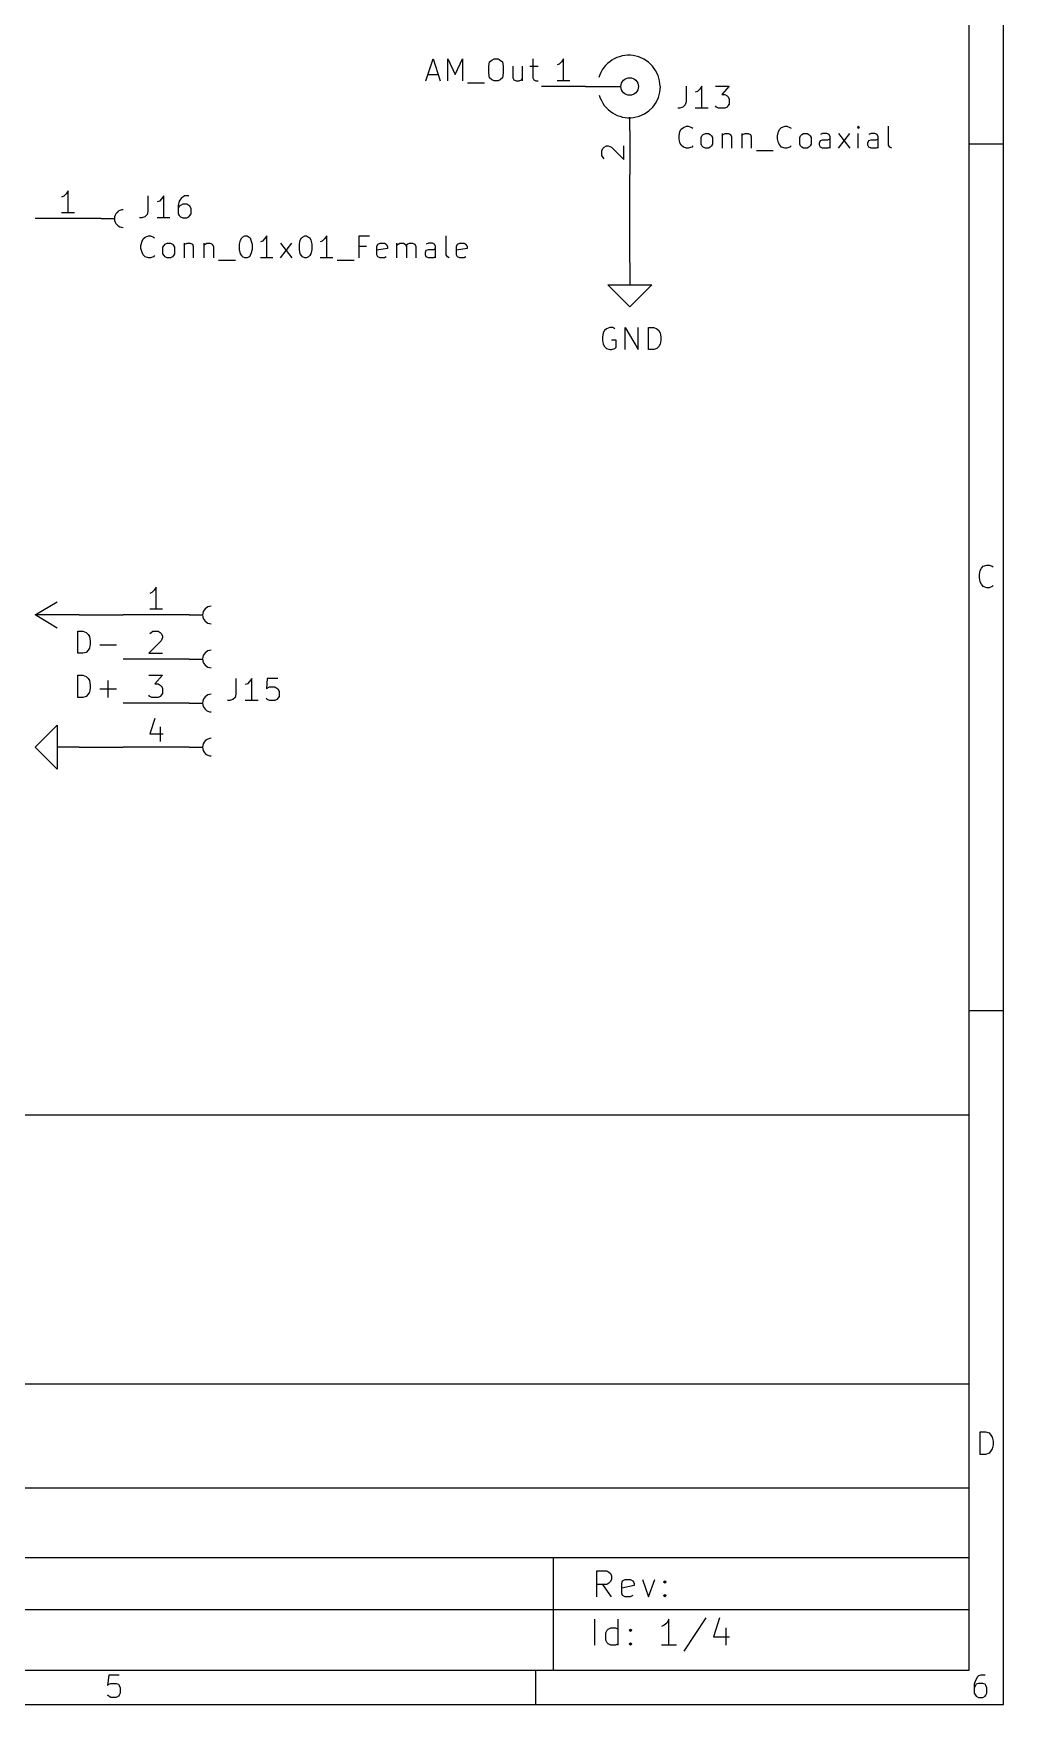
# Model space of a CAD drawing. Extents: x 0.4 to 11.3, y -7.9 to -0.4.
# Drawn here: x 9.096 to 11.299, y -7.874 to -4.079 of the extents above; entities that cross this region are included whole.
import ezdxf

# ---------------------------------------------------------------- set-up
doc = ezdxf.new("R2010")
doc.units = 0
doc.header["$MEASUREMENT"] = 0
for name, color, linetype in [('BLACK', 7, 'CONTINUOUS'), ('CYAN2', 4, 'CONTINUOUS'), ('GREEN2', 3, 'CONTINUOUS'), ('RED2', 1, 'CONTINUOUS')]:
    doc.layers.add(name, color=color, linetype=linetype)

msp = doc.modelspace()

# ---------------------------------------------------------------- linework, layer by layer
at = {"layer": 'BLACK', "linetype": 'CONTINUOUS'}
for p, q in [((9.987, -4.187), (10.004, -4.137)), ((9.992, -4.173), (10.016, -4.173)), ((10.004, -4.137), (10.02, -4.187)), ((10.037, -4.187), (10.037, -4.137)), ((10.037, -4.137), (10.054, -4.173)), ((10.054, -4.173), (10.07, -4.137)), ((10.07, -4.137), (10.07, -4.187)), ((10.13, -4.154), (10.132, -4.144)), ((10.13, -4.17), (10.13, -4.154)), ((10.132, -4.18), (10.13, -4.17)), ((10.132, -4.144), (10.137, -4.14)), ((10.137, -4.14), (10.142, -4.137)), ((10.142, -4.137), (10.151, -4.137)), ((10.151, -4.137), (10.156, -4.14)), ((10.156, -4.14), (10.161, -4.144)), ((10.161, -4.144), (10.163, -4.154)), ((10.163, -4.17), (10.161, -4.18)), ((10.163, -4.154), (10.163, -4.17)), ((10.185, -4.154), (10.185, -4.18)), ((10.206, -4.154), (10.206, -4.187)), ((10.223, -4.154), (10.242, -4.154)), ((10.23, -4.137), (10.23, -4.18)), ((10.082, -4.192), (10.12, -4.192)), ((10.137, -4.185), (10.132, -4.18)), ((10.142, -4.187), (10.137, -4.185)), ((10.151, -4.187), (10.142, -4.187)), ((10.156, -4.185), (10.151, -4.187)), ((10.161, -4.18), (10.156, -4.185)), ((10.185, -4.18), (10.187, -4.185)), ((10.187, -4.185), (10.192, -4.187)), ((10.192, -4.187), (10.199, -4.187)), ((10.199, -4.187), (10.204, -4.185)), ((10.204, -4.185), (10.206, -4.182)), ((10.23, -4.18), (10.232, -4.185)), ((10.232, -4.185), (10.237, -4.187)), ((10.237, -4.187), (10.242, -4.187)), ((9.197, -5.487), (9.197, -5.437)), ((9.197, -5.437), (9.208, -5.437)), ((9.208, -5.437), (9.216, -5.44)), ((9.216, -5.44), (9.22, -5.444)), ((9.22, -5.444), (9.223, -5.449)), ((9.223, -5.449), (9.225, -5.459)), ((9.225, -5.459), (9.225, -5.466)), ((9.208, -5.487), (9.197, -5.487)), ((9.216, -5.485), (9.208, -5.487)), ((9.22, -5.48), (9.216, -5.485)), ((9.223, -5.475), (9.22, -5.48)), ((9.225, -5.466), (9.223, -5.475)), ((9.247, -5.468), (9.285, -5.468)), ((9.197, -5.587), (9.197, -5.537)), ((9.197, -5.537), (9.208, -5.537)), ((9.208, -5.537), (9.216, -5.54)), ((9.216, -5.54), (9.22, -5.544)), ((9.22, -5.544), (9.223, -5.549)), ((9.223, -5.575), (9.22, -5.58)), ((9.223, -5.549), (9.225, -5.559)), ((9.225, -5.566), (9.223, -5.575)), ((9.225, -5.559), (9.225, -5.566)), ((9.247, -5.568), (9.285, -5.568)), ((9.266, -5.587), (9.266, -5.549)), ((9.208, -5.587), (9.197, -5.587)), ((9.216, -5.585), (9.208, -5.587)), ((9.22, -5.58), (9.216, -5.585))]:
    msp.add_line(p, q, dxfattribs=at)
at = {"layer": 'CYAN2', "linetype": 'CONTINUOUS'}
for p, q in [((10.578, -4.199), (10.578, -4.235)), ((10.604, -4.211), (10.599, -4.213)), ((10.609, -4.206), (10.604, -4.211)), ((10.614, -4.199), (10.609, -4.206)), ((10.614, -4.249), (10.614, -4.199)), ((10.645, -4.199), (10.676, -4.199)), ((10.676, -4.199), (10.659, -4.218)), ((10.564, -4.249), (10.559, -4.249)), ((10.571, -4.247), (10.564, -4.249)), ((10.576, -4.242), (10.571, -4.247)), ((10.578, -4.235), (10.576, -4.242)), ((10.628, -4.249), (10.599, -4.249)), ((10.647, -4.247), (10.645, -4.244)), ((10.652, -4.249), (10.647, -4.247)), ((10.666, -4.249), (10.652, -4.249)), ((10.659, -4.218), (10.666, -4.218)), ((10.666, -4.218), (10.671, -4.221)), ((10.671, -4.247), (10.666, -4.249)), ((10.671, -4.221), (10.673, -4.223)), ((10.673, -4.244), (10.671, -4.247)), ((10.673, -4.223), (10.676, -4.228)), ((10.676, -4.24), (10.673, -4.244)), ((10.676, -4.228), (10.676, -4.24)), ((10.562, -4.312), (10.564, -4.302)), ((10.562, -4.319), (10.562, -4.312)), ((10.564, -4.328), (10.562, -4.319)), ((10.564, -4.302), (10.567, -4.297)), ((10.567, -4.297), (10.572, -4.293)), ((10.572, -4.293), (10.579, -4.29)), ((10.579, -4.29), (10.583, -4.29)), ((10.583, -4.29), (10.591, -4.293)), ((10.591, -4.293), (10.593, -4.295)), ((10.612, -4.316), (10.614, -4.312)), ((10.612, -4.331), (10.612, -4.316)), ((10.614, -4.312), (10.617, -4.309)), ((10.617, -4.309), (10.622, -4.307)), ((10.622, -4.307), (10.629, -4.307)), ((10.629, -4.307), (10.633, -4.309)), ((10.633, -4.309), (10.636, -4.312)), ((10.636, -4.312), (10.638, -4.316)), ((10.638, -4.316), (10.638, -4.331)), ((10.66, -4.307), (10.66, -4.34)), ((10.66, -4.312), (10.662, -4.309)), ((10.662, -4.309), (10.667, -4.307)), ((10.667, -4.307), (10.674, -4.307)), ((10.674, -4.307), (10.679, -4.309)), ((10.679, -4.309), (10.681, -4.314)), ((10.681, -4.314), (10.681, -4.34)), ((10.705, -4.307), (10.705, -4.34)), ((10.705, -4.312), (10.707, -4.309)), ((10.707, -4.309), (10.712, -4.307)), ((10.712, -4.307), (10.719, -4.307)), ((10.719, -4.307), (10.724, -4.309)), ((10.724, -4.309), (10.726, -4.314)), ((10.726, -4.314), (10.726, -4.34)), ((10.786, -4.312), (10.788, -4.302)), ((10.786, -4.319), (10.786, -4.312)), ((10.788, -4.328), (10.786, -4.319)), ((10.788, -4.302), (10.791, -4.297)), ((10.791, -4.297), (10.795, -4.293)), ((10.795, -4.293), (10.803, -4.29)), ((10.803, -4.29), (10.807, -4.29)), ((10.807, -4.29), (10.814, -4.293)), ((10.814, -4.293), (10.817, -4.295)), ((10.836, -4.316), (10.838, -4.312)), ((10.836, -4.331), (10.836, -4.316)), ((10.838, -4.312), (10.841, -4.309)), ((10.841, -4.309), (10.845, -4.307)), ((10.845, -4.307), (10.853, -4.307)), ((10.853, -4.307), (10.857, -4.309)), ((10.857, -4.309), (10.86, -4.312)), ((10.86, -4.312), (10.862, -4.316)), ((10.862, -4.316), (10.862, -4.331)), ((10.881, -4.328), (10.883, -4.323)), ((10.888, -4.307), (10.883, -4.309)), ((10.883, -4.323), (10.888, -4.321)), ((10.898, -4.307), (10.888, -4.307)), ((10.888, -4.321), (10.9, -4.321)), ((10.903, -4.309), (10.898, -4.307)), ((10.9, -4.321), (10.905, -4.319)), ((10.905, -4.314), (10.903, -4.309)), ((10.905, -4.34), (10.905, -4.314)), ((10.924, -4.34), (10.95, -4.307)), ((10.924, -4.307), (10.95, -4.34)), ((10.969, -4.29), (10.967, -4.293)), ((10.967, -4.293), (10.969, -4.295)), ((10.972, -4.293), (10.969, -4.29)), ((10.969, -4.29), (10.969, -4.295)), ((10.969, -4.295), (10.972, -4.293)), ((10.969, -4.34), (10.969, -4.307)), ((10.991, -4.328), (10.993, -4.323)), ((10.998, -4.307), (10.993, -4.309)), ((10.993, -4.323), (10.998, -4.321)), ((11.007, -4.307), (10.998, -4.307)), ((10.998, -4.321), (11.01, -4.321)), ((11.012, -4.309), (11.007, -4.307)), ((11.01, -4.321), (11.014, -4.319)), ((11.014, -4.314), (11.012, -4.309)), ((11.014, -4.34), (11.014, -4.314)), ((11.038, -4.333), (11.038, -4.29)), ((10.567, -4.333), (10.564, -4.328)), ((10.572, -4.338), (10.567, -4.333)), ((10.579, -4.34), (10.572, -4.338)), ((10.583, -4.34), (10.579, -4.34)), ((10.591, -4.338), (10.583, -4.34)), ((10.593, -4.335), (10.591, -4.338)), ((10.614, -4.335), (10.612, -4.331)), ((10.617, -4.338), (10.614, -4.335)), ((10.622, -4.34), (10.617, -4.338)), ((10.629, -4.34), (10.622, -4.34)), ((10.633, -4.338), (10.629, -4.34)), ((10.636, -4.335), (10.633, -4.338)), ((10.638, -4.331), (10.636, -4.335)), ((10.738, -4.345), (10.776, -4.345)), ((10.791, -4.333), (10.788, -4.328)), ((10.795, -4.338), (10.791, -4.333)), ((10.803, -4.34), (10.795, -4.338)), ((10.807, -4.34), (10.803, -4.34)), ((10.814, -4.338), (10.807, -4.34)), ((10.817, -4.335), (10.814, -4.338)), ((10.838, -4.335), (10.836, -4.331)), ((10.841, -4.338), (10.838, -4.335)), ((10.845, -4.34), (10.841, -4.338)), ((10.853, -4.34), (10.845, -4.34)), ((10.857, -4.338), (10.853, -4.34)), ((10.86, -4.335), (10.857, -4.338)), ((10.862, -4.331), (10.86, -4.335)), ((10.881, -4.333), (10.881, -4.328)), ((10.883, -4.338), (10.881, -4.333)), ((10.888, -4.34), (10.883, -4.338)), ((10.9, -4.34), (10.888, -4.34)), ((10.905, -4.338), (10.9, -4.34)), ((10.991, -4.333), (10.991, -4.328)), ((10.993, -4.338), (10.991, -4.333)), ((10.998, -4.34), (10.993, -4.338)), ((11.01, -4.34), (10.998, -4.34)), ((11.014, -4.338), (11.01, -4.34)), ((11.041, -4.338), (11.038, -4.333)), ((11.045, -4.34), (11.041, -4.338)), ((9.356, -4.448), (9.356, -4.484)), ((9.382, -4.46), (9.377, -4.462)), ((9.387, -4.455), (9.382, -4.46)), ((9.392, -4.448), (9.387, -4.455)), ((9.392, -4.498), (9.392, -4.448)), ((9.427, -4.46), (9.425, -4.47)), ((9.425, -4.47), (9.425, -4.489)), ((9.427, -4.472), (9.425, -4.477)), ((9.432, -4.453), (9.427, -4.46)), ((9.43, -4.47), (9.427, -4.472)), ((9.435, -4.467), (9.43, -4.47)), ((9.435, -4.451), (9.432, -4.453)), ((9.439, -4.448), (9.435, -4.451)), ((9.444, -4.467), (9.435, -4.467)), ((9.449, -4.448), (9.439, -4.448)), ((9.449, -4.47), (9.444, -4.467)), ((9.451, -4.472), (9.449, -4.47)), ((9.454, -4.477), (9.451, -4.472)), ((9.454, -4.489), (9.454, -4.477)), ((9.342, -4.498), (9.337, -4.498)), ((9.349, -4.496), (9.342, -4.498)), ((9.354, -4.491), (9.349, -4.496)), ((9.356, -4.484), (9.354, -4.491)), ((9.406, -4.498), (9.377, -4.498)), ((9.425, -4.489), (9.427, -4.493)), ((9.427, -4.493), (9.43, -4.496)), ((9.43, -4.496), (9.435, -4.498)), ((9.435, -4.498), (9.444, -4.498)), ((9.444, -4.498), (9.449, -4.496)), ((9.449, -4.496), (9.451, -4.493)), ((9.451, -4.493), (9.454, -4.489)), ((9.34, -4.561), (9.343, -4.551)), ((9.343, -4.551), (9.345, -4.546)), ((9.345, -4.546), (9.35, -4.542)), ((9.35, -4.542), (9.357, -4.539)), ((9.357, -4.539), (9.362, -4.539)), ((9.362, -4.539), (9.369, -4.542)), ((9.369, -4.542), (9.371, -4.544)), ((9.564, -4.558), (9.566, -4.549)), ((9.566, -4.549), (9.569, -4.544)), ((9.569, -4.544), (9.571, -4.542)), ((9.571, -4.542), (9.576, -4.539)), ((9.576, -4.539), (9.581, -4.539)), ((9.581, -4.539), (9.586, -4.542)), ((9.586, -4.542), (9.588, -4.544)), ((9.588, -4.544), (9.59, -4.549)), ((9.59, -4.549), (9.593, -4.558)), ((9.616, -4.551), (9.612, -4.553)), ((9.621, -4.546), (9.616, -4.551)), ((9.626, -4.539), (9.621, -4.546)), ((9.626, -4.589), (9.626, -4.539)), ((9.7, -4.558), (9.702, -4.549)), ((9.702, -4.549), (9.705, -4.544)), ((9.705, -4.544), (9.707, -4.542)), ((9.707, -4.542), (9.712, -4.539)), ((9.712, -4.539), (9.716, -4.539)), ((9.716, -4.539), (9.721, -4.542)), ((9.721, -4.542), (9.724, -4.544)), ((9.724, -4.544), (9.726, -4.549)), ((9.726, -4.549), (9.728, -4.558)), ((9.752, -4.551), (9.747, -4.553)), ((9.757, -4.546), (9.752, -4.551)), ((9.762, -4.539), (9.757, -4.546)), ((9.762, -4.589), (9.762, -4.539)), ((9.836, -4.589), (9.836, -4.539)), ((9.836, -4.539), (9.859, -4.539)), ((10.033, -4.582), (10.033, -4.539)), ((9.34, -4.568), (9.34, -4.561)), ((9.343, -4.577), (9.34, -4.568)), ((9.345, -4.582), (9.343, -4.577)), ((9.35, -4.587), (9.345, -4.582)), ((9.357, -4.589), (9.35, -4.587)), ((9.362, -4.589), (9.357, -4.589)), ((9.369, -4.587), (9.362, -4.589)), ((9.371, -4.584), (9.369, -4.587)), ((9.39, -4.565), (9.393, -4.561)), ((9.39, -4.58), (9.39, -4.565)), ((9.393, -4.584), (9.39, -4.58)), ((9.393, -4.561), (9.395, -4.558)), ((9.395, -4.587), (9.393, -4.584)), ((9.395, -4.558), (9.4, -4.556)), ((9.4, -4.589), (9.395, -4.587)), ((9.4, -4.556), (9.407, -4.556)), ((9.407, -4.589), (9.4, -4.589)), ((9.407, -4.556), (9.412, -4.558)), ((9.412, -4.587), (9.407, -4.589)), ((9.412, -4.558), (9.414, -4.561)), ((9.414, -4.584), (9.412, -4.587)), ((9.414, -4.561), (9.416, -4.565)), ((9.416, -4.58), (9.414, -4.584)), ((9.416, -4.565), (9.416, -4.58)), ((9.438, -4.556), (9.438, -4.589)), ((9.438, -4.561), (9.44, -4.558)), ((9.44, -4.558), (9.445, -4.556)), ((9.445, -4.556), (9.452, -4.556)), ((9.452, -4.556), (9.457, -4.558)), ((9.457, -4.558), (9.459, -4.563)), ((9.459, -4.563), (9.459, -4.589)), ((9.483, -4.556), (9.483, -4.589)), ((9.483, -4.561), (9.486, -4.558)), ((9.486, -4.558), (9.49, -4.556)), ((9.49, -4.556), (9.497, -4.556)), ((9.497, -4.556), (9.502, -4.558)), ((9.502, -4.558), (9.505, -4.563)), ((9.505, -4.563), (9.505, -4.589)), ((9.564, -4.57), (9.564, -4.558)), ((9.566, -4.58), (9.564, -4.57)), ((9.569, -4.584), (9.566, -4.58)), ((9.571, -4.587), (9.569, -4.584)), ((9.576, -4.589), (9.571, -4.587)), ((9.581, -4.589), (9.576, -4.589)), ((9.586, -4.587), (9.581, -4.589)), ((9.588, -4.584), (9.586, -4.587)), ((9.59, -4.58), (9.588, -4.584)), ((9.593, -4.57), (9.59, -4.58)), ((9.593, -4.558), (9.593, -4.57)), ((9.64, -4.589), (9.612, -4.589)), ((9.657, -4.589), (9.683, -4.556)), ((9.657, -4.556), (9.683, -4.589)), ((9.7, -4.57), (9.7, -4.558)), ((9.702, -4.58), (9.7, -4.57)), ((9.705, -4.584), (9.702, -4.58)), ((9.707, -4.587), (9.705, -4.584)), ((9.712, -4.589), (9.707, -4.587)), ((9.716, -4.589), (9.712, -4.589)), ((9.721, -4.587), (9.716, -4.589)), ((9.724, -4.584), (9.721, -4.587)), ((9.726, -4.58), (9.724, -4.584)), ((9.728, -4.57), (9.726, -4.58)), ((9.728, -4.558), (9.728, -4.57)), ((9.776, -4.589), (9.747, -4.589)), ((9.852, -4.563), (9.836, -4.563)), ((9.876, -4.563), (9.878, -4.558)), ((9.876, -4.582), (9.876, -4.563)), ((9.9, -4.568), (9.876, -4.572)), ((9.878, -4.587), (9.876, -4.582)), ((9.878, -4.558), (9.883, -4.556)), ((9.883, -4.589), (9.878, -4.587)), ((9.883, -4.556), (9.893, -4.556)), ((9.893, -4.589), (9.883, -4.589)), ((9.893, -4.556), (9.897, -4.558)), ((9.897, -4.587), (9.893, -4.589)), ((9.897, -4.558), (9.9, -4.563)), ((9.9, -4.563), (9.9, -4.568)), ((9.921, -4.589), (9.921, -4.556)), ((9.921, -4.561), (9.924, -4.558)), ((9.924, -4.558), (9.928, -4.556)), ((9.928, -4.556), (9.936, -4.556)), ((9.936, -4.556), (9.94, -4.558)), ((9.94, -4.558), (9.943, -4.563)), ((9.943, -4.563), (9.945, -4.558)), ((9.943, -4.563), (9.943, -4.589)), ((9.945, -4.558), (9.95, -4.556)), ((9.95, -4.556), (9.957, -4.556)), ((9.957, -4.556), (9.962, -4.558)), ((9.962, -4.558), (9.964, -4.563)), ((9.964, -4.563), (9.964, -4.589)), ((9.986, -4.577), (9.988, -4.572)), ((9.986, -4.582), (9.986, -4.577)), ((9.988, -4.587), (9.986, -4.582)), ((9.993, -4.556), (9.988, -4.558)), ((9.988, -4.572), (9.993, -4.57)), ((9.993, -4.589), (9.988, -4.587)), ((10.002, -4.556), (9.993, -4.556)), ((9.993, -4.57), (10.005, -4.57)), ((10.005, -4.589), (9.993, -4.589)), ((10.007, -4.558), (10.002, -4.556)), ((10.005, -4.57), (10.009, -4.568)), ((10.009, -4.587), (10.005, -4.589)), ((10.009, -4.563), (10.007, -4.558)), ((10.009, -4.589), (10.009, -4.563)), ((10.036, -4.587), (10.033, -4.582)), ((10.04, -4.589), (10.036, -4.587)), ((10.057, -4.563), (10.059, -4.558)), ((10.057, -4.582), (10.057, -4.563)), ((10.081, -4.568), (10.057, -4.572)), ((10.059, -4.587), (10.057, -4.582)), ((10.059, -4.558), (10.064, -4.556)), ((10.064, -4.589), (10.059, -4.587)), ((10.064, -4.556), (10.074, -4.556)), ((10.074, -4.589), (10.064, -4.589)), ((10.074, -4.556), (10.078, -4.558)), ((10.078, -4.587), (10.074, -4.589)), ((10.078, -4.558), (10.081, -4.563)), ((10.081, -4.563), (10.081, -4.568)), ((9.516, -4.594), (9.555, -4.594)), ((9.786, -4.594), (9.824, -4.594)), ((10.39, -4.759), (10.388, -4.769)), ((10.388, -4.769), (10.388, -4.776)), ((10.388, -4.776), (10.39, -4.785)), ((10.393, -4.754), (10.39, -4.759)), ((10.397, -4.75), (10.393, -4.754)), ((10.405, -4.747), (10.397, -4.75)), ((10.412, -4.747), (10.405, -4.747)), ((10.419, -4.776), (10.409, -4.776)), ((10.416, -4.75), (10.412, -4.747)), ((10.419, -4.792), (10.419, -4.776)), ((10.44, -4.797), (10.44, -4.747)), ((10.44, -4.747), (10.469, -4.797)), ((10.469, -4.797), (10.469, -4.747)), ((10.493, -4.797), (10.493, -4.747)), ((10.493, -4.747), (10.505, -4.747)), ((10.505, -4.747), (10.512, -4.75)), ((10.512, -4.75), (10.516, -4.754)), ((10.516, -4.754), (10.519, -4.759)), ((10.519, -4.759), (10.521, -4.769)), ((10.521, -4.776), (10.519, -4.785)), ((10.521, -4.769), (10.521, -4.776)), ((10.39, -4.785), (10.393, -4.79)), ((10.393, -4.79), (10.397, -4.795)), ((10.397, -4.795), (10.405, -4.797)), ((10.405, -4.797), (10.409, -4.797)), ((10.409, -4.797), (10.416, -4.795)), ((10.416, -4.795), (10.419, -4.792)), ((10.505, -4.797), (10.493, -4.797)), ((10.512, -4.795), (10.505, -4.797)), ((10.516, -4.79), (10.512, -4.795)), ((10.519, -4.785), (10.516, -4.79)), ((9.556, -5.544), (9.556, -5.58)), ((9.582, -5.556), (9.577, -5.558)), ((9.587, -5.551), (9.582, -5.556)), ((9.592, -5.544), (9.587, -5.551)), ((9.592, -5.594), (9.592, -5.544)), ((9.627, -5.544), (9.625, -5.568)), ((9.625, -5.568), (9.627, -5.566)), ((9.651, -5.544), (9.627, -5.544)), ((9.627, -5.566), (9.632, -5.563)), ((9.632, -5.563), (9.644, -5.563)), ((9.644, -5.563), (9.649, -5.566)), ((9.649, -5.566), (9.651, -5.568)), ((9.651, -5.568), (9.654, -5.573)), ((9.654, -5.573), (9.654, -5.585)), ((9.542, -5.594), (9.537, -5.594)), ((9.549, -5.592), (9.542, -5.594)), ((9.554, -5.587), (9.549, -5.592)), ((9.556, -5.58), (9.554, -5.587)), ((9.606, -5.594), (9.577, -5.594)), ((9.627, -5.592), (9.625, -5.589)), ((9.632, -5.594), (9.627, -5.592)), ((9.644, -5.594), (9.632, -5.594)), ((9.649, -5.592), (9.644, -5.594)), ((9.651, -5.589), (9.649, -5.592)), ((9.654, -5.585), (9.651, -5.589))]:
    msp.add_line(p, q, dxfattribs=at)
at = {"layer": 'GREEN2', "linetype": 'CONTINUOUS'}
for p, q in [((10.45, -4.6), (10.45, -4.4)), ((9.2, -5.4), (9.3, -5.4)), ((9.2, -5.7), (9.3, -5.7))]:
    msp.add_line(p, q, dxfattribs=at)
at = {"layer": 'RED2', "linetype": 'CONTINUOUS'}
for p, q in [((11.299, -7.874), (11.299, -0.394)), ((11.221, -7.796), (11.221, -0.472)), ((10.29, -4.149), (10.285, -4.151)), ((10.295, -4.144), (10.29, -4.149)), ((10.3, -4.137), (10.295, -4.144)), ((10.3, -4.187), (10.3, -4.137)), ((10.35, -4.2), (10.25, -4.2)), ((10.314, -4.187), (10.285, -4.187)), ((10.35, -4.2), (10.43, -4.2)), ((10.45, -4.3), (10.45, -4.27)), ((10.45, -4.3), (10.45, -4.4)), ((10.387, -4.345), (10.39, -4.34)), ((10.387, -4.357), (10.387, -4.345)), ((10.39, -4.361), (10.387, -4.357)), ((10.39, -4.34), (10.392, -4.338)), ((10.392, -4.364), (10.39, -4.361)), ((10.392, -4.338), (10.397, -4.335)), ((10.397, -4.335), (10.401, -4.335)), ((10.401, -4.335), (10.409, -4.338)), ((10.409, -4.338), (10.437, -4.366)), ((10.437, -4.366), (10.437, -4.335)), ((11.299, -4.331), (11.221, -4.331)), ((9.175, -4.437), (9.17, -4.444)), ((9.175, -4.487), (9.175, -4.437)), ((9.165, -4.449), (9.16, -4.451)), ((9.17, -4.444), (9.165, -4.449)), ((9.25, -4.5), (9.1, -4.5)), ((9.189, -4.487), (9.16, -4.487)), ((9.25, -4.5), (9.28, -4.5)), ((10.45, -4.6), (10.45, -4.65)), ((10.45, -4.7), (10.4, -4.65)), ((10.4, -4.65), (10.45, -4.65)), ((10.45, -4.65), (10.5, -4.65)), ((10.5, -4.65), (10.45, -4.7)), ((11.244, -5.308), (11.246, -5.299)), ((11.244, -5.316), (11.244, -5.308)), ((11.246, -5.299), (11.249, -5.294)), ((11.249, -5.294), (11.253, -5.289)), ((11.253, -5.289), (11.261, -5.287)), ((11.261, -5.287), (11.266, -5.287)), ((11.266, -5.287), (11.273, -5.289)), ((11.273, -5.289), (11.275, -5.291)), ((9.365, -5.349), (9.36, -5.351)), ((9.37, -5.344), (9.365, -5.349)), ((9.375, -5.337), (9.37, -5.344)), ((9.375, -5.387), (9.375, -5.337)), ((11.246, -5.325), (11.244, -5.316)), ((11.249, -5.33), (11.246, -5.325)), ((11.253, -5.335), (11.249, -5.33)), ((11.261, -5.338), (11.253, -5.335)), ((11.266, -5.338), (11.261, -5.338)), ((11.273, -5.335), (11.266, -5.338)), ((11.275, -5.333), (11.273, -5.335)), ((9.1, -5.4), (9.15, -5.37)), ((9.389, -5.387), (9.36, -5.387)), ((9.15, -5.43), (9.1, -5.4)), ((9.2, -5.4), (9.1, -5.4)), ((9.45, -5.4), (9.3, -5.4)), ((9.45, -5.4), (9.48, -5.4)), ((9.386, -5.459), (9.358, -5.487)), ((9.36, -5.442), (9.363, -5.44)), ((9.363, -5.44), (9.367, -5.437)), ((9.367, -5.437), (9.379, -5.437)), ((9.379, -5.437), (9.384, -5.44)), ((9.384, -5.44), (9.386, -5.442)), ((9.386, -5.442), (9.389, -5.447)), ((9.389, -5.451), (9.386, -5.459)), ((9.389, -5.447), (9.389, -5.451)), ((9.45, -5.5), (9.3, -5.5)), ((9.358, -5.487), (9.389, -5.487)), ((9.45, -5.5), (9.48, -5.5)), ((9.358, -5.537), (9.389, -5.537)), ((9.389, -5.537), (9.372, -5.556)), ((9.372, -5.556), (9.379, -5.556)), ((9.379, -5.556), (9.384, -5.559)), ((9.384, -5.559), (9.386, -5.561)), ((9.386, -5.561), (9.389, -5.566)), ((9.389, -5.566), (9.389, -5.578)), ((9.45, -5.6), (9.3, -5.6)), ((9.36, -5.585), (9.358, -5.582)), ((9.365, -5.587), (9.36, -5.585)), ((9.379, -5.587), (9.365, -5.587)), ((9.384, -5.585), (9.379, -5.587)), ((9.386, -5.582), (9.384, -5.585)), ((9.389, -5.578), (9.386, -5.582)), ((9.45, -5.6), (9.48, -5.6)), ((9.1, -5.7), (9.15, -5.65)), ((9.15, -5.65), (9.15, -5.7)), ((9.372, -5.635), (9.36, -5.67)), ((9.36, -5.67), (9.391, -5.67)), ((9.384, -5.654), (9.384, -5.687)), ((9.15, -5.75), (9.1, -5.7)), ((9.2, -5.7), (9.15, -5.7)), ((9.15, -5.7), (9.15, -5.75)), ((9.45, -5.7), (9.3, -5.7)), ((9.45, -5.7), (9.48, -5.7)), ((11.299, -6.299), (11.221, -6.299)), ((11.221, -6.536), (6.969, -6.536)), ((11.221, -7.796), (11.221, -6.536)), ((6.969, -7.146), (11.221, -7.146)), ((11.246, -7.306), (11.246, -7.255)), ((11.246, -7.255), (11.258, -7.255)), ((11.258, -7.255), (11.266, -7.257)), ((11.266, -7.257), (11.27, -7.262)), ((11.27, -7.262), (11.273, -7.267)), ((11.273, -7.267), (11.275, -7.276)), ((11.275, -7.284), (11.273, -7.293)), ((11.275, -7.276), (11.275, -7.284)), ((11.258, -7.306), (11.246, -7.306)), ((11.266, -7.303), (11.258, -7.306)), ((11.27, -7.298), (11.266, -7.303)), ((11.273, -7.293), (11.27, -7.298)), ((6.969, -7.382), (11.221, -7.382)), ((6.969, -7.54), (11.221, -7.54)), ((10.276, -7.54), (10.276, -7.796)), ((10.375, -7.629), (10.375, -7.57)), ((10.375, -7.57), (10.398, -7.57)), ((10.398, -7.57), (10.403, -7.573)), ((10.403, -7.573), (10.406, -7.576)), ((10.406, -7.576), (10.409, -7.581)), ((10.409, -7.581), (10.409, -7.59)), ((10.398, -7.601), (10.375, -7.601)), ((10.409, -7.629), (10.389, -7.601)), ((10.403, -7.598), (10.398, -7.601)), ((10.406, -7.595), (10.403, -7.598)), ((10.409, -7.59), (10.406, -7.595)), ((10.432, -7.598), (10.434, -7.593)), ((10.432, -7.621), (10.432, -7.598)), ((10.46, -7.604), (10.432, -7.61)), ((10.434, -7.626), (10.432, -7.621)), ((10.434, -7.593), (10.44, -7.59)), ((10.44, -7.629), (10.434, -7.626)), ((10.44, -7.59), (10.451, -7.59)), ((10.451, -7.59), (10.457, -7.593)), ((10.457, -7.626), (10.451, -7.629)), ((10.457, -7.593), (10.46, -7.598)), ((10.46, -7.598), (10.46, -7.604)), ((10.479, -7.59), (10.493, -7.629)), ((10.493, -7.629), (10.507, -7.59)), ((10.527, -7.595), (10.53, -7.593)), ((10.53, -7.598), (10.527, -7.595)), ((10.527, -7.626), (10.53, -7.624)), ((10.53, -7.629), (10.527, -7.626)), ((10.53, -7.593), (10.533, -7.595)), ((10.53, -7.593), (10.53, -7.598)), ((10.533, -7.595), (10.53, -7.598)), ((10.53, -7.624), (10.533, -7.626)), ((10.53, -7.624), (10.53, -7.629)), ((10.533, -7.626), (10.53, -7.629)), ((6.969, -7.658), (11.221, -7.658)), ((10.451, -7.629), (10.44, -7.629)), ((10.371, -7.739), (10.371, -7.68)), ((10.401, -7.703), (10.407, -7.7)), ((10.407, -7.7), (10.418, -7.7)), ((10.418, -7.7), (10.424, -7.703)), ((10.424, -7.739), (10.424, -7.68)), ((10.528, -7.694), (10.522, -7.697)), ((10.534, -7.689), (10.528, -7.694)), ((10.539, -7.68), (10.534, -7.689)), ((10.539, -7.739), (10.539, -7.68)), ((10.623, -7.677), (10.573, -7.753)), ((10.654, -7.677), (10.64, -7.72)), ((10.668, -7.7), (10.668, -7.739)), ((10.396, -7.711), (10.399, -7.705)), ((10.396, -7.728), (10.396, -7.711)), ((10.399, -7.734), (10.396, -7.728)), ((10.399, -7.705), (10.401, -7.703)), ((10.401, -7.736), (10.399, -7.734)), ((10.407, -7.739), (10.401, -7.736)), ((10.418, -7.739), (10.407, -7.739)), ((10.424, -7.736), (10.418, -7.739)), ((10.449, -7.705), (10.452, -7.703)), ((10.452, -7.708), (10.449, -7.705)), ((10.449, -7.736), (10.452, -7.734)), ((10.452, -7.739), (10.449, -7.736)), ((10.452, -7.703), (10.455, -7.705)), ((10.452, -7.703), (10.452, -7.708)), ((10.455, -7.705), (10.452, -7.708)), ((10.452, -7.734), (10.455, -7.736)), ((10.452, -7.734), (10.452, -7.739)), ((10.455, -7.736), (10.452, -7.739)), ((10.556, -7.739), (10.522, -7.739)), ((10.64, -7.72), (10.677, -7.72)), ((0.472, -7.796), (11.221, -7.796)), ((6.969, -7.796), (11.221, -7.796)), ((9.267, -7.807), (9.264, -7.831)), ((9.291, -7.807), (9.267, -7.807)), ((10.236, -7.796), (10.236, -7.874)), ((11.24, -7.811), (11.235, -7.819)), ((11.242, -7.809), (11.24, -7.811)), ((11.247, -7.807), (11.242, -7.809)), ((11.257, -7.807), (11.247, -7.807)), ((9.264, -7.831), (9.267, -7.828)), ((9.267, -7.855), (9.264, -7.853)), ((9.267, -7.828), (9.272, -7.826)), ((9.272, -7.826), (9.284, -7.826)), ((9.284, -7.826), (9.289, -7.828)), ((9.289, -7.828), (9.291, -7.831)), ((9.291, -7.853), (9.289, -7.855)), ((9.291, -7.831), (9.293, -7.836)), ((9.293, -7.848), (9.291, -7.853)), ((9.293, -7.836), (9.293, -7.848)), ((11.235, -7.819), (11.232, -7.828)), ((11.232, -7.828), (11.232, -7.848)), ((11.235, -7.831), (11.232, -7.836)), ((11.232, -7.848), (11.235, -7.853)), ((11.237, -7.828), (11.235, -7.831)), ((11.235, -7.853), (11.237, -7.855)), ((11.242, -7.826), (11.237, -7.828)), ((11.252, -7.826), (11.242, -7.826)), ((11.257, -7.828), (11.252, -7.826)), ((11.259, -7.831), (11.257, -7.828)), ((11.257, -7.855), (11.259, -7.853)), ((11.261, -7.836), (11.259, -7.831)), ((11.259, -7.853), (11.261, -7.848)), ((11.261, -7.848), (11.261, -7.836)), ((0.394, -7.874), (11.299, -7.874)), ((9.272, -7.858), (9.267, -7.855)), ((9.284, -7.858), (9.272, -7.858)), ((9.289, -7.855), (9.284, -7.858)), ((11.237, -7.855), (11.242, -7.858)), ((11.242, -7.858), (11.252, -7.858)), ((11.252, -7.858), (11.257, -7.855))]:
    msp.add_line(p, q, dxfattribs=at)
at = {"layer": 'RED2'}
msp.add_circle((10.45, -4.2), 0.02, dxfattribs=at)
for centre, radius, start, end in [((10.448, -4.2), 0.071, -360, -196.4), ((10.449, -4.2), 0.071, -163.6, -0.2), ((9.3, -4.5), 0.02, -269.9, -90.1), ((9.5, -5.4), 0.02, -269.9, -90.1), ((9.5, -5.5), 0.02, -269.9, -90.1), ((9.5, -5.6), 0.02, -269.9, -90.1), ((9.5, -5.7), 0.02, -269.9, -90.1)]:
    msp.add_arc(centre, radius, start, end, dxfattribs=at)

doc.saveas('drawing.dxf')
